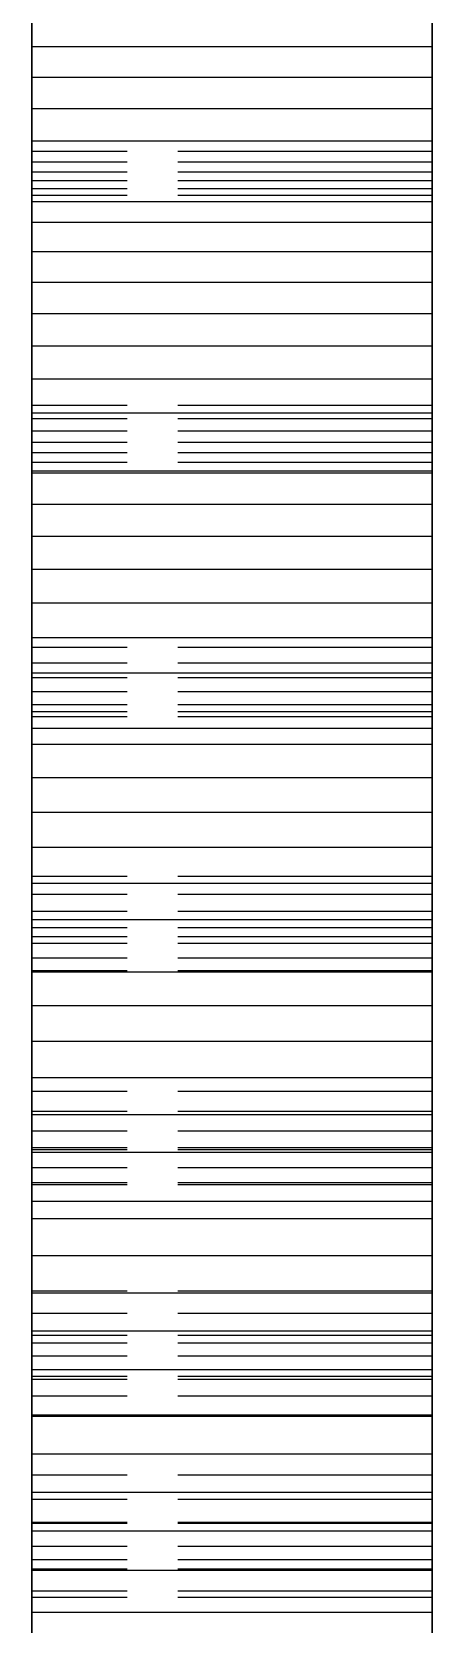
# Model space of a CAD drawing. Header units: millimetres. Extents: x -30 to 165, y -46 to 88.
# Drawn here: x 64.81 to 66.81, y -19.48 to -11.53 of the extents above; entities that cross this region are included whole.
import ezdxf

# ---------------------------------------------------------------- set-up
doc = ezdxf.new("R2010")
doc.units = ezdxf.units.MM
doc.linetypes.add('DASHED', pattern=[1.524, 1.27, -0.254])
doc.layers.add('HIDDEN', color=8, linetype='DASHED')
doc.layers.add('VISIBLE', color=7, linetype='CONTINUOUS')

msp = doc.modelspace()

# ---------------------------------------------------------------- linework, layer by layer
at = {"layer": 'HIDDEN'}
for points in [[(64.80936, -11.45917), (64.80936, -11.60766)], [(66.80936, -11.45917), (66.80936, -11.60766)], [(64.80936, -11.60766), (64.80936, -11.76065)], [(66.80936, -11.60766), (64.80936, -11.60766)], [(66.80936, -11.60766), (66.80936, -11.76065)], [(64.80936, -11.76065), (64.80936, -11.91792)], [(66.80936, -11.76065), (64.80936, -11.76065)], [(66.80936, -11.76065), (66.80936, -11.91792)], [(64.80936, -11.91792), (64.80936, -12.07927)], [(66.80936, -11.91792), (64.80936, -11.91792)], [(66.80936, -11.91792), (66.80936, -12.07927)], [(64.80936, -12.07927), (64.80936, -12.38167)], [(66.80936, -12.07927), (64.80936, -12.07927)], [(66.80936, -12.07927), (66.80936, -12.38167)], [(64.80936, -12.1312), (64.80936, -12.18497)], [(64.80936, -12.38167), (64.80936, -12.1312)], [(64.80936, -12.1312), (64.80936, -12.48503)], [(64.80936, -12.18497), (64.80936, -12.1312)], [(66.80936, -12.1312), (64.80936, -12.1312)], [(66.80936, -12.1312), (64.80936, -12.1312)], [(66.80936, -12.1312), (66.80936, -12.18497)], [(66.80936, -12.38167), (66.80936, -12.1312)], [(66.80936, -12.1312), (66.80936, -12.48503)], [(66.80936, -12.18497), (66.80936, -12.1312)], [(64.80936, -12.18497), (64.80936, -12.23357)], [(64.80936, -12.23357), (64.80936, -12.18497)], [(66.80936, -12.18497), (64.80936, -12.18497)], [(66.80936, -12.18497), (64.80936, -12.18497)], [(64.80936, -12.23357), (64.80936, -12.27733)], [(64.80936, -12.27733), (64.80936, -12.23357)], [(66.80936, -12.23357), (64.80936, -12.23357)], [(66.80936, -12.23357), (64.80936, -12.23357)], [(66.80936, -12.18497), (66.80936, -12.23357)], [(66.80936, -12.23357), (66.80936, -12.18497)], [(66.80936, -12.23357), (66.80936, -12.27733)], [(66.80936, -12.27733), (66.80936, -12.23357)], [(64.80936, -12.27733), (64.80936, -12.31648)], [(64.80936, -12.31648), (64.80936, -12.27733)], [(66.80936, -12.27733), (64.80936, -12.27733)], [(66.80936, -12.27733), (64.80936, -12.27733)], [(64.80936, -12.31648), (64.80936, -12.35121)], [(64.80936, -12.35121), (64.80936, -12.31648)], [(66.80936, -12.31648), (64.80936, -12.31648)], [(66.80936, -12.31648), (64.80936, -12.31648)], [(66.80936, -12.27733), (66.80936, -12.31648)], [(66.80936, -12.31648), (66.80936, -12.27733)], [(66.80936, -12.31648), (66.80936, -12.35121)], [(66.80936, -12.35121), (66.80936, -12.31648)], [(64.80936, -12.35121), (64.80936, -12.38167)], [(64.80936, -12.38167), (64.80936, -12.35121)], [(66.80936, -12.35121), (64.80936, -12.35121)], [(66.80936, -12.35121), (64.80936, -12.35121)], [(66.80936, -12.38167), (64.80936, -12.38167)], [(66.80936, -12.35121), (66.80936, -12.38167)], [(66.80936, -12.38167), (66.80936, -12.35121)], [(64.80936, -12.48503), (64.80936, -12.63244)], [(66.80936, -12.48503), (64.80936, -12.48503)], [(66.80936, -12.48503), (66.80936, -12.63244)], [(64.80936, -12.63244), (64.80936, -12.78479)], [(66.80936, -12.63244), (64.80936, -12.63244)], [(66.80936, -12.63244), (66.80936, -12.78479)], [(64.80936, -12.78479), (64.80936, -12.94172)], [(66.80936, -12.78479), (64.80936, -12.78479)], [(66.80936, -12.78479), (66.80936, -12.94172)], [(64.80936, -12.94172), (64.80936, -13.10295)], [(66.80936, -12.94172), (64.80936, -12.94172)], [(66.80936, -12.94172), (66.80936, -13.10295)], [(64.80936, -13.10295), (64.80936, -13.26827)], [(66.80936, -13.10295), (64.80936, -13.10295)], [(66.80936, -13.10295), (66.80936, -13.26827)], [(64.80936, -13.26827), (64.80936, -13.43748)], [(66.80936, -13.26827), (64.80936, -13.26827)], [(66.80936, -13.26827), (66.80936, -13.43748)], [(64.80936, -13.39944), (64.80936, -13.46561)], [(64.80936, -13.72725), (64.80936, -13.39944)], [(64.80936, -13.39944), (64.80936, -13.73739)], [(64.80936, -13.46561), (64.80936, -13.39944)], [(66.80936, -13.39944), (64.80936, -13.39944)], [(66.80936, -13.39944), (64.80936, -13.39944)], [(66.80936, -13.39944), (66.80936, -13.46561)], [(66.80936, -13.72725), (66.80936, -13.39944)], [(66.80936, -13.39944), (66.80936, -13.73739)], [(66.80936, -13.46561), (66.80936, -13.39944)], [(64.80936, -13.43748), (64.80936, -13.72725)], [(66.80936, -13.43748), (64.80936, -13.43748)], [(64.80936, -13.46561), (64.80936, -13.52682)], [(64.80936, -13.52682), (64.80936, -13.46561)], [(66.80936, -13.46561), (64.80936, -13.46561)], [(66.80936, -13.46561), (64.80936, -13.46561)], [(66.80936, -13.43748), (66.80936, -13.72725)], [(66.80936, -13.46561), (66.80936, -13.52682)], [(66.80936, -13.52682), (66.80936, -13.46561)], [(64.80936, -13.52682), (64.80936, -13.5834)], [(64.80936, -13.5834), (64.80936, -13.52682)], [(66.80936, -13.52682), (64.80936, -13.52682)], [(66.80936, -13.52682), (64.80936, -13.52682)], [(64.80936, -13.5834), (64.80936, -13.63555)], [(64.80936, -13.63555), (64.80936, -13.5834)], [(66.80936, -13.5834), (64.80936, -13.5834)], [(66.80936, -13.5834), (64.80936, -13.5834)], [(66.80936, -13.52682), (66.80936, -13.5834)], [(66.80936, -13.5834), (66.80936, -13.52682)], [(66.80936, -13.5834), (66.80936, -13.63555)], [(66.80936, -13.63555), (66.80936, -13.5834)], [(64.80936, -13.63555), (64.80936, -13.68345)], [(64.80936, -13.68345), (64.80936, -13.63555)], [(66.80936, -13.63555), (64.80936, -13.63555)], [(66.80936, -13.63555), (64.80936, -13.63555)], [(66.80936, -13.63555), (66.80936, -13.68345)], [(66.80936, -13.68345), (66.80936, -13.63555)], [(64.80936, -13.68345), (64.80936, -13.72725)], [(64.80936, -13.72725), (64.80936, -13.68345)], [(66.80936, -13.68345), (64.80936, -13.68345)], [(66.80936, -13.68345), (64.80936, -13.68345)], [(66.80936, -13.72725), (64.80936, -13.72725)], [(64.80936, -13.73739), (64.80936, -13.893)], [(66.80936, -13.73739), (64.80936, -13.73739)], [(66.80936, -13.68345), (66.80936, -13.72725)], [(66.80936, -13.72725), (66.80936, -13.68345)], [(66.80936, -13.73739), (66.80936, -13.893)], [(64.80936, -13.893), (64.80936, -14.05331)], [(66.80936, -13.893), (64.80936, -13.893)], [(66.80936, -13.893), (66.80936, -14.05331)], [(64.80936, -14.05331), (64.80936, -14.21797)], [(66.80936, -14.05331), (64.80936, -14.05331)], [(66.80936, -14.05331), (66.80936, -14.21797)], [(64.80936, -14.21797), (64.80936, -14.38673)], [(66.80936, -14.21797), (64.80936, -14.21797)], [(66.80936, -14.21797), (66.80936, -14.38673)], [(64.80936, -14.38673), (64.80936, -14.55936)], [(66.80936, -14.38673), (64.80936, -14.38673)], [(66.80936, -14.38673), (66.80936, -14.55936)], [(64.80936, -14.55936), (64.80936, -14.73568)], [(66.80936, -14.55936), (64.80936, -14.55936)], [(64.80936, -14.60783), (64.80936, -14.6861)], [(64.80936, -14.9284), (64.80936, -14.60783)], [(64.80936, -14.60783), (64.80936, -14.9284)], [(64.80936, -14.6861), (64.80936, -14.60783)], [(66.80936, -14.60783), (64.80936, -14.60783)], [(66.80936, -14.60783), (64.80936, -14.60783)], [(66.80936, -14.55936), (66.80936, -14.73568)], [(66.80936, -14.60783), (66.80936, -14.6861)], [(66.80936, -14.9284), (66.80936, -14.60783)], [(66.80936, -14.60783), (66.80936, -14.9284)], [(66.80936, -14.6861), (66.80936, -14.60783)], [(64.80936, -14.6861), (64.80936, -14.75966)], [(64.80936, -14.75966), (64.80936, -14.6861)], [(66.80936, -14.6861), (64.80936, -14.6861)], [(66.80936, -14.6861), (64.80936, -14.6861)], [(66.80936, -14.6861), (66.80936, -14.75966)], [(66.80936, -14.75966), (66.80936, -14.6861)], [(64.80936, -14.73568), (64.80936, -15.01151)], [(66.80936, -14.73568), (64.80936, -14.73568)], [(64.80936, -14.75966), (64.80936, -14.8288)], [(64.80936, -14.8288), (64.80936, -14.75966)], [(66.80936, -14.75966), (64.80936, -14.75966)], [(66.80936, -14.75966), (64.80936, -14.75966)], [(66.80936, -14.73568), (66.80936, -15.01151)], [(66.80936, -14.75966), (66.80936, -14.8288)], [(66.80936, -14.8288), (66.80936, -14.75966)], [(64.80936, -14.8288), (64.80936, -14.89372)], [(64.80936, -14.89372), (64.80936, -14.8288)], [(66.80936, -14.8288), (64.80936, -14.8288)], [(66.80936, -14.8288), (64.80936, -14.8288)], [(66.80936, -14.8288), (66.80936, -14.89372)], [(66.80936, -14.89372), (66.80936, -14.8288)], [(64.80936, -14.89372), (64.80936, -14.95458)], [(64.80936, -14.95458), (64.80936, -14.89372)], [(66.80936, -14.89372), (64.80936, -14.89372)], [(66.80936, -14.89372), (64.80936, -14.89372)], [(64.80936, -15.01151), (64.80936, -14.9284)], [(64.80936, -14.9284), (64.80936, -15.09151)], [(66.80936, -14.9284), (64.80936, -14.9284)], [(66.80936, -14.9284), (64.80936, -14.9284)], [(66.80936, -14.89372), (66.80936, -14.95458)], [(66.80936, -14.95458), (66.80936, -14.89372)], [(66.80936, -15.01151), (66.80936, -14.9284)], [(66.80936, -14.9284), (66.80936, -15.09151)], [(64.80936, -14.95458), (64.80936, -15.01151)], [(64.80936, -15.01151), (64.80936, -14.95458)], [(66.80936, -14.95458), (64.80936, -14.95458)], [(66.80936, -14.95458), (64.80936, -14.95458)], [(66.80936, -15.01151), (64.80936, -15.01151)], [(66.80936, -14.95458), (66.80936, -15.01151)], [(66.80936, -15.01151), (66.80936, -14.95458)], [(64.80936, -15.09151), (64.80936, -15.25906)], [(66.80936, -15.09151), (64.80936, -15.09151)], [(66.80936, -15.09151), (66.80936, -15.25906)], [(64.80936, -15.25906), (64.80936, -15.43073)], [(66.80936, -15.25906), (64.80936, -15.25906)], [(66.80936, -15.25906), (66.80936, -15.43073)], [(64.80936, -15.43073), (64.80936, -15.60625)], [(66.80936, -15.43073), (64.80936, -15.43073)], [(66.80936, -15.43073), (66.80936, -15.60625)], [(64.80936, -15.60625), (64.80936, -15.78542)], [(66.80936, -15.60625), (64.80936, -15.60625)], [(66.80936, -15.60625), (66.80936, -15.78542)], [(64.80936, -15.75099), (64.80936, -15.84101)], [(64.80936, -16.05273), (64.80936, -15.75099)], [(64.80936, -15.75099), (64.80936, -16.05273)], [(64.80936, -15.84101), (64.80936, -15.75099)], [(66.80936, -15.75099), (64.80936, -15.75099)], [(66.80936, -15.75099), (64.80936, -15.75099)], [(64.80936, -15.78542), (64.80936, -15.96807)], [(66.80936, -15.78542), (64.80936, -15.78542)], [(66.80936, -15.75099), (66.80936, -15.84101)], [(66.80936, -16.05273), (66.80936, -15.75099)], [(66.80936, -15.75099), (66.80936, -16.05273)], [(66.80936, -15.84101), (66.80936, -15.75099)], [(66.80936, -15.78542), (66.80936, -15.96807)], [(64.80936, -15.84101), (64.80936, -15.92658)], [(64.80936, -15.92658), (64.80936, -15.84101)], [(66.80936, -15.84101), (64.80936, -15.84101)], [(66.80936, -15.84101), (64.80936, -15.84101)], [(66.80936, -15.84101), (66.80936, -15.92658)], [(66.80936, -15.92658), (66.80936, -15.84101)], [(64.80936, -15.92658), (64.80936, -16.00797)], [(64.80936, -16.00797), (64.80936, -15.92658)], [(66.80936, -15.92658), (64.80936, -15.92658)], [(66.80936, -15.92658), (64.80936, -15.92658)], [(64.80936, -15.96807), (64.80936, -16.22874)], [(66.80936, -15.96807), (64.80936, -15.96807)], [(66.80936, -15.92658), (66.80936, -16.00797)], [(66.80936, -16.00797), (66.80936, -15.92658)], [(66.80936, -15.96807), (66.80936, -16.22874)], [(64.80936, -16.00797), (64.80936, -16.08537)], [(64.80936, -16.08537), (64.80936, -16.00797)], [(66.80936, -16.00797), (64.80936, -16.00797)], [(66.80936, -16.00797), (64.80936, -16.00797)], [(64.80936, -16.22262), (64.80936, -16.05273)], [(64.80936, -16.05273), (64.80936, -16.22262)], [(66.80936, -16.05273), (64.80936, -16.05273)], [(66.80936, -16.05273), (64.80936, -16.05273)], [(66.80936, -16.00797), (66.80936, -16.08537)], [(66.80936, -16.08537), (66.80936, -16.00797)], [(66.80936, -16.22262), (66.80936, -16.05273)], [(66.80936, -16.05273), (66.80936, -16.22262)], [(64.80936, -16.08537), (64.80936, -16.15891)], [(64.80936, -16.15891), (64.80936, -16.08537)], [(66.80936, -16.08537), (64.80936, -16.08537)], [(66.80936, -16.08537), (64.80936, -16.08537)], [(66.80936, -16.08537), (66.80936, -16.15891)], [(66.80936, -16.15891), (66.80936, -16.08537)], [(64.80936, -16.15891), (64.80936, -16.22874)], [(64.80936, -16.22874), (64.80936, -16.15891)], [(66.80936, -16.15891), (64.80936, -16.15891)], [(66.80936, -16.15891), (64.80936, -16.15891)], [(66.80936, -16.15891), (66.80936, -16.22874)], [(66.80936, -16.22874), (66.80936, -16.15891)], [(64.80936, -16.22874), (64.80936, -16.22262)], [(64.80936, -16.22262), (64.80936, -16.39667)], [(66.80936, -16.22262), (64.80936, -16.22262)], [(66.80936, -16.22262), (64.80936, -16.22262)], [(66.80936, -16.22874), (64.80936, -16.22874)], [(66.80936, -16.22874), (66.80936, -16.22262)], [(66.80936, -16.22262), (66.80936, -16.39667)], [(64.80936, -16.39667), (64.80936, -16.57457)], [(66.80936, -16.39667), (64.80936, -16.39667)], [(66.80936, -16.39667), (66.80936, -16.57457)], [(64.80936, -16.57457), (64.80936, -16.75607)], [(66.80936, -16.57457), (64.80936, -16.57457)], [(66.80936, -16.57457), (66.80936, -16.75607)], [(64.80936, -16.75607), (64.80936, -16.94098)], [(66.80936, -16.75607), (64.80936, -16.75607)], [(66.80936, -16.75607), (66.80936, -16.94098)], [(64.80936, -16.82379), (64.80936, -16.92517)], [(64.80936, -17.10537), (64.80936, -16.82379)], [(64.80936, -16.82379), (64.80936, -17.10537)], [(64.80936, -16.92517), (64.80936, -16.82379)], [(66.80936, -16.82379), (64.80936, -16.82379)], [(66.80936, -16.82379), (64.80936, -16.82379)], [(66.80936, -16.82379), (66.80936, -16.92517)], [(66.80936, -17.10537), (66.80936, -16.82379)], [(66.80936, -16.82379), (66.80936, -17.10537)], [(66.80936, -16.92517), (66.80936, -16.82379)], [(64.80936, -16.92517), (64.80936, -17.02237)], [(64.80936, -17.02237), (64.80936, -16.92517)], [(66.80936, -16.92517), (64.80936, -16.92517)], [(66.80936, -16.92517), (64.80936, -16.92517)], [(66.80936, -16.92517), (66.80936, -17.02237)], [(66.80936, -17.02237), (66.80936, -16.92517)], [(64.80936, -16.94098), (64.80936, -17.12914)], [(66.80936, -16.94098), (64.80936, -16.94098)], [(66.80936, -16.94098), (66.80936, -17.12914)], [(64.80936, -17.02237), (64.80936, -17.11565)], [(64.80936, -17.11565), (64.80936, -17.02237)], [(66.80936, -17.02237), (64.80936, -17.02237)], [(66.80936, -17.02237), (64.80936, -17.02237)], [(66.80936, -17.02237), (66.80936, -17.11565)], [(66.80936, -17.11565), (66.80936, -17.02237)], [(64.80936, -17.28127), (64.80936, -17.10537)], [(64.80936, -17.10537), (64.80936, -17.28127)], [(66.80936, -17.10537), (64.80936, -17.10537)], [(66.80936, -17.10537), (64.80936, -17.10537)], [(64.80936, -17.11565), (64.80936, -17.20517)], [(64.80936, -17.20517), (64.80936, -17.11565)], [(66.80936, -17.11565), (64.80936, -17.11565)], [(66.80936, -17.11565), (64.80936, -17.11565)], [(64.80936, -17.12914), (64.80936, -17.37348)], [(66.80936, -17.12914), (64.80936, -17.12914)], [(66.80936, -17.28127), (66.80936, -17.10537)], [(66.80936, -17.10537), (66.80936, -17.28127)], [(66.80936, -17.11565), (66.80936, -17.20517)], [(66.80936, -17.20517), (66.80936, -17.11565)], [(66.80936, -17.12914), (66.80936, -17.37348)], [(64.80936, -17.20517), (64.80936, -17.29108)], [(64.80936, -17.29108), (64.80936, -17.20517)], [(66.80936, -17.20517), (64.80936, -17.20517)], [(66.80936, -17.20517), (64.80936, -17.20517)], [(66.80936, -17.20517), (66.80936, -17.29108)], [(66.80936, -17.29108), (66.80936, -17.20517)], [(64.80936, -17.37348), (64.80936, -17.28127)], [(64.80936, -17.28127), (64.80936, -17.46104)], [(66.80936, -17.28127), (64.80936, -17.28127)], [(66.80936, -17.28127), (64.80936, -17.28127)], [(64.80936, -17.29108), (64.80936, -17.37348)], [(64.80936, -17.37348), (64.80936, -17.29108)], [(66.80936, -17.29108), (64.80936, -17.29108)], [(66.80936, -17.29108), (64.80936, -17.29108)], [(66.80936, -17.37348), (66.80936, -17.28127)], [(66.80936, -17.28127), (66.80936, -17.46104)], [(66.80936, -17.29108), (66.80936, -17.37348)], [(66.80936, -17.37348), (66.80936, -17.29108)], [(66.80936, -17.37348), (64.80936, -17.37348)], [(64.80936, -17.46104), (64.80936, -17.64438)], [(66.80936, -17.46104), (64.80936, -17.46104)], [(66.80936, -17.46104), (66.80936, -17.64438)], [(64.80936, -17.64438), (64.80936, -17.83106)], [(66.80936, -17.64438), (64.80936, -17.64438)], [(66.80936, -17.64438), (66.80936, -17.83106)], [(64.80936, -17.82145), (64.80936, -17.93373)], [(64.80936, -18.08161), (64.80936, -17.82145)], [(64.80936, -17.82145), (64.80936, -18.08161)], [(64.80936, -17.93373), (64.80936, -17.82145)], [(66.80936, -17.82145), (64.80936, -17.82145)], [(66.80936, -17.82145), (64.80936, -17.82145)], [(64.80936, -17.83106), (64.80936, -18.02088)], [(66.80936, -17.83106), (64.80936, -17.83106)], [(66.80936, -17.82145), (66.80936, -17.93373)], [(66.80936, -18.08161), (66.80936, -17.82145)], [(66.80936, -17.82145), (66.80936, -18.08161)], [(66.80936, -17.93373), (66.80936, -17.82145)], [(66.80936, -17.83106), (66.80936, -18.02088)], [(64.80936, -17.93373), (64.80936, -18.04214)], [(64.80936, -18.04214), (64.80936, -17.93373)], [(66.80936, -17.93373), (64.80936, -17.93373)], [(66.80936, -17.93373), (64.80936, -17.93373)], [(66.80936, -17.93373), (66.80936, -18.04214)], [(66.80936, -18.04214), (66.80936, -17.93373)], [(64.80936, -18.02088), (64.80936, -18.2137)], [(66.80936, -18.02088), (64.80936, -18.02088)], [(64.80936, -18.04214), (64.80936, -18.14688)], [(64.80936, -18.14688), (64.80936, -18.04214)], [(66.80936, -18.04214), (64.80936, -18.04214)], [(66.80936, -18.04214), (64.80936, -18.04214)], [(66.80936, -18.02088), (66.80936, -18.2137)], [(66.80936, -18.04214), (66.80936, -18.14688)], [(66.80936, -18.14688), (66.80936, -18.04214)], [(64.80936, -18.26274), (64.80936, -18.08161)], [(64.80936, -18.08161), (64.80936, -18.26274)], [(66.80936, -18.08161), (64.80936, -18.08161)], [(66.80936, -18.08161), (64.80936, -18.08161)], [(66.80936, -18.26274), (66.80936, -18.08161)], [(66.80936, -18.08161), (66.80936, -18.26274)], [(64.80936, -18.14688), (64.80936, -18.24814)], [(64.80936, -18.24814), (64.80936, -18.14688)], [(66.80936, -18.14688), (64.80936, -18.14688)], [(66.80936, -18.14688), (64.80936, -18.14688)], [(66.80936, -18.14688), (66.80936, -18.24814)], [(66.80936, -18.24814), (66.80936, -18.14688)], [(64.80936, -18.2137), (64.80936, -18.44062)], [(66.80936, -18.2137), (64.80936, -18.2137)], [(64.80936, -18.24814), (64.80936, -18.34602)], [(64.80936, -18.34602), (64.80936, -18.24814)], [(66.80936, -18.24814), (64.80936, -18.24814)], [(66.80936, -18.24814), (64.80936, -18.24814)], [(64.80936, -18.44062), (64.80936, -18.26274)], [(64.80936, -18.26274), (64.80936, -18.44743)], [(66.80936, -18.26274), (64.80936, -18.26274)], [(66.80936, -18.26274), (64.80936, -18.26274)], [(66.80936, -18.2137), (66.80936, -18.44062)], [(66.80936, -18.24814), (66.80936, -18.34602)], [(66.80936, -18.34602), (66.80936, -18.24814)], [(66.80936, -18.44062), (66.80936, -18.26274)], [(66.80936, -18.26274), (66.80936, -18.44743)], [(64.80936, -18.34602), (64.80936, -18.44062)], [(64.80936, -18.44062), (64.80936, -18.34602)], [(66.80936, -18.34602), (64.80936, -18.34602)], [(66.80936, -18.34602), (64.80936, -18.34602)], [(66.80936, -18.34602), (66.80936, -18.44062)], [(66.80936, -18.44062), (66.80936, -18.34602)], [(66.80936, -18.44062), (64.80936, -18.44062)], [(64.80936, -18.44743), (64.80936, -18.63539)], [(66.80936, -18.44743), (64.80936, -18.44743)], [(66.80936, -18.44743), (66.80936, -18.63539)], [(64.80936, -18.63539), (64.80936, -18.8264)], [(66.80936, -18.63539), (64.80936, -18.63539)], [(66.80936, -18.63539), (66.80936, -18.8264)], [(64.80936, -18.73952), (64.80936, -18.8622)], [(64.80936, -18.97709), (64.80936, -18.73952)], [(64.80936, -18.73952), (64.80936, -18.97709)], [(64.80936, -18.8622), (64.80936, -18.73952)], [(66.80936, -18.73952), (64.80936, -18.73952)], [(66.80936, -18.73952), (64.80936, -18.73952)], [(66.80936, -18.73952), (66.80936, -18.8622)], [(66.80936, -18.97709), (66.80936, -18.73952)], [(66.80936, -18.73952), (66.80936, -18.97709)], [(66.80936, -18.8622), (66.80936, -18.73952)], [(64.80936, -18.8264), (64.80936, -19.0203)], [(66.80936, -18.8264), (64.80936, -18.8264)], [(66.80936, -18.8264), (66.80936, -19.0203)], [(64.80936, -18.8622), (64.80936, -18.98132)], [(64.80936, -18.98132), (64.80936, -18.8622)], [(66.80936, -18.8622), (64.80936, -18.8622)], [(66.80936, -18.8622), (64.80936, -18.8622)], [(66.80936, -18.8622), (66.80936, -18.98132)], [(66.80936, -18.98132), (66.80936, -18.8622)], [(64.80936, -19.16265), (64.80936, -18.97709)], [(64.80936, -18.97709), (64.80936, -19.16265)], [(66.80936, -18.97709), (64.80936, -18.97709)], [(66.80936, -18.97709), (64.80936, -18.97709)], [(64.80936, -18.98132), (64.80936, -19.09707)], [(64.80936, -19.09707), (64.80936, -18.98132)], [(66.80936, -18.98132), (64.80936, -18.98132)], [(66.80936, -18.98132), (64.80936, -18.98132)], [(66.80936, -19.16265), (66.80936, -18.97709)], [(66.80936, -18.97709), (66.80936, -19.16265)], [(66.80936, -18.98132), (66.80936, -19.09707)], [(66.80936, -19.09707), (66.80936, -18.98132)], [(64.80936, -19.0203), (64.80936, -19.21692)], [(66.80936, -19.0203), (64.80936, -19.0203)], [(66.80936, -19.0203), (66.80936, -19.21692)], [(64.80936, -19.09707), (64.80936, -19.2096)], [(64.80936, -19.2096), (64.80936, -19.09707)], [(66.80936, -19.09707), (64.80936, -19.09707)], [(66.80936, -19.09707), (64.80936, -19.09707)], [(66.80936, -19.09707), (66.80936, -19.2096)], [(66.80936, -19.2096), (66.80936, -19.09707)], [(64.80936, -19.35142), (64.80936, -19.16265)], [(64.80936, -19.16265), (64.80936, -19.35142)], [(66.80936, -19.16265), (64.80936, -19.16265)], [(66.80936, -19.16265), (64.80936, -19.16265)], [(64.80936, -19.2096), (64.80936, -19.31902)], [(64.80936, -19.31902), (64.80936, -19.2096)], [(66.80936, -19.2096), (64.80936, -19.2096)], [(66.80936, -19.2096), (64.80936, -19.2096)], [(64.80936, -19.21692), (64.80936, -19.42541)], [(66.80936, -19.21692), (64.80936, -19.21692)], [(66.80936, -19.35142), (66.80936, -19.16265)], [(66.80936, -19.16265), (66.80936, -19.35142)], [(66.80936, -19.2096), (66.80936, -19.31902)], [(66.80936, -19.31902), (66.80936, -19.2096)], [(66.80936, -19.21692), (66.80936, -19.42541)], [(64.80936, -19.31902), (64.80936, -19.42541)], [(64.80936, -19.42541), (64.80936, -19.31902)], [(66.80936, -19.31902), (64.80936, -19.31902)], [(66.80936, -19.31902), (64.80936, -19.31902)], [(66.80936, -19.31902), (66.80936, -19.42541)], [(66.80936, -19.42541), (66.80936, -19.31902)], [(64.80936, -19.42541), (64.80936, -19.35142)], [(64.80936, -19.35142), (64.80936, -19.54316)], [(66.80936, -19.35142), (64.80936, -19.35142)], [(66.80936, -19.35142), (64.80936, -19.35142)], [(66.80936, -19.42541), (66.80936, -19.35142)], [(66.80936, -19.35142), (66.80936, -19.54316)], [(66.80936, -19.42541), (64.80936, -19.42541)]]:
    msp.add_lwpolyline(points, dxfattribs=at)
at = {"layer": 'VISIBLE'}
for points in [[(64.80936, -11.60766), (64.80936, -11.45917)], [(66.80936, -11.60766), (66.80936, -11.45917)], [(64.80936, -11.76065), (64.80936, -11.60766)], [(66.80936, -11.60766), (64.80936, -11.60766)], [(66.80936, -11.76065), (66.80936, -11.60766)], [(64.80936, -11.91792), (64.80936, -11.76065)], [(66.80936, -11.76065), (64.80936, -11.76065)], [(66.80936, -11.91792), (66.80936, -11.76065)], [(64.80936, -12.07927), (64.80936, -11.91792)], [(66.80936, -11.91792), (64.80936, -11.91792)], [(66.80936, -12.07927), (66.80936, -11.91792)], [(64.80936, -12.38167), (64.80936, -12.07927)], [(66.80936, -12.07927), (64.80936, -12.07927)], [(66.80936, -12.38167), (66.80936, -12.07927)], [(64.80936, -12.48503), (64.80936, -12.38167)], [(66.80936, -12.38167), (64.80936, -12.38167)], [(66.80936, -12.48503), (66.80936, -12.38167)], [(64.80936, -12.63244), (64.80936, -12.48503)], [(66.80936, -12.48503), (64.80936, -12.48503)], [(66.80936, -12.63244), (66.80936, -12.48503)], [(64.80936, -12.78479), (64.80936, -12.63244)], [(66.80936, -12.63244), (64.80936, -12.63244)], [(66.80936, -12.78479), (66.80936, -12.63244)], [(64.80936, -12.94172), (64.80936, -12.78479)], [(66.80936, -12.78479), (64.80936, -12.78479)], [(66.80936, -12.94172), (66.80936, -12.78479)], [(64.80936, -13.10295), (64.80936, -12.94172)], [(66.80936, -12.94172), (64.80936, -12.94172)], [(66.80936, -13.10295), (66.80936, -12.94172)], [(64.80936, -13.26827), (64.80936, -13.10295)], [(66.80936, -13.10295), (64.80936, -13.10295)], [(66.80936, -13.26827), (66.80936, -13.10295)], [(64.80936, -13.43748), (64.80936, -13.26827)], [(66.80936, -13.26827), (64.80936, -13.26827)], [(66.80936, -13.43748), (66.80936, -13.26827)], [(64.80936, -13.72725), (64.80936, -13.43748)], [(66.80936, -13.43748), (64.80936, -13.43748)], [(66.80936, -13.72725), (66.80936, -13.43748)], [(64.80936, -13.73739), (64.80936, -13.72725)], [(66.80936, -13.72725), (64.80936, -13.72725)], [(64.80936, -13.893), (64.80936, -13.73739)], [(66.80936, -13.73739), (64.80936, -13.73739)], [(66.80936, -13.73739), (66.80936, -13.72725)], [(66.80936, -13.893), (66.80936, -13.73739)], [(64.80936, -14.05331), (64.80936, -13.893)], [(66.80936, -13.893), (64.80936, -13.893)], [(66.80936, -14.05331), (66.80936, -13.893)], [(64.80936, -14.21797), (64.80936, -14.05331)], [(66.80936, -14.05331), (64.80936, -14.05331)], [(66.80936, -14.21797), (66.80936, -14.05331)], [(64.80936, -14.38673), (64.80936, -14.21797)], [(66.80936, -14.21797), (64.80936, -14.21797)], [(66.80936, -14.38673), (66.80936, -14.21797)], [(64.80936, -14.55936), (64.80936, -14.38673)], [(66.80936, -14.38673), (64.80936, -14.38673)], [(66.80936, -14.55936), (66.80936, -14.38673)], [(64.80936, -14.73568), (64.80936, -14.55936)], [(66.80936, -14.55936), (64.80936, -14.55936)], [(66.80936, -14.73568), (66.80936, -14.55936)], [(64.80936, -15.01151), (64.80936, -14.73568)], [(66.80936, -14.73568), (64.80936, -14.73568)], [(66.80936, -15.01151), (66.80936, -14.73568)], [(64.80936, -15.09151), (64.80936, -15.01151)], [(66.80936, -15.01151), (64.80936, -15.01151)], [(66.80936, -15.09151), (66.80936, -15.01151)], [(64.80936, -15.25906), (64.80936, -15.09151)], [(66.80936, -15.09151), (64.80936, -15.09151)], [(66.80936, -15.25906), (66.80936, -15.09151)], [(64.80936, -15.43073), (64.80936, -15.25906)], [(66.80936, -15.25906), (64.80936, -15.25906)], [(66.80936, -15.43073), (66.80936, -15.25906)], [(64.80936, -15.60625), (64.80936, -15.43073)], [(66.80936, -15.43073), (64.80936, -15.43073)], [(66.80936, -15.60625), (66.80936, -15.43073)], [(64.80936, -15.78542), (64.80936, -15.60625)], [(66.80936, -15.60625), (64.80936, -15.60625)], [(66.80936, -15.78542), (66.80936, -15.60625)], [(64.80936, -15.96807), (64.80936, -15.78542)], [(66.80936, -15.78542), (64.80936, -15.78542)], [(66.80936, -15.96807), (66.80936, -15.78542)], [(64.80936, -16.22874), (64.80936, -15.96807)], [(66.80936, -15.96807), (64.80936, -15.96807)], [(66.80936, -16.22874), (66.80936, -15.96807)], [(64.80936, -16.39667), (64.80936, -16.22874)], [(66.80936, -16.22874), (64.80936, -16.22874)], [(66.80936, -16.39667), (66.80936, -16.22874)], [(64.80936, -16.57457), (64.80936, -16.39667)], [(66.80936, -16.39667), (64.80936, -16.39667)], [(66.80936, -16.57457), (66.80936, -16.39667)], [(64.80936, -16.75607), (64.80936, -16.57457)], [(66.80936, -16.57457), (64.80936, -16.57457)], [(66.80936, -16.75607), (66.80936, -16.57457)], [(64.80936, -16.94098), (64.80936, -16.75607)], [(66.80936, -16.75607), (64.80936, -16.75607)], [(66.80936, -16.94098), (66.80936, -16.75607)], [(64.80936, -17.12914), (64.80936, -16.94098)], [(66.80936, -16.94098), (64.80936, -16.94098)], [(66.80936, -17.12914), (66.80936, -16.94098)], [(64.80936, -17.37348), (64.80936, -17.12914)], [(66.80936, -17.12914), (64.80936, -17.12914)], [(66.80936, -17.37348), (66.80936, -17.12914)], [(64.80936, -17.46104), (64.80936, -17.37348)], [(66.80936, -17.37348), (64.80936, -17.37348)], [(66.80936, -17.46104), (66.80936, -17.37348)], [(64.80936, -17.64438), (64.80936, -17.46104)], [(66.80936, -17.46104), (64.80936, -17.46104)], [(66.80936, -17.64438), (66.80936, -17.46104)], [(64.80936, -17.83106), (64.80936, -17.64438)], [(66.80936, -17.64438), (64.80936, -17.64438)], [(66.80936, -17.83106), (66.80936, -17.64438)], [(64.80936, -18.02088), (64.80936, -17.83106)], [(66.80936, -17.83106), (64.80936, -17.83106)], [(66.80936, -18.02088), (66.80936, -17.83106)], [(64.80936, -18.2137), (64.80936, -18.02088)], [(66.80936, -18.02088), (64.80936, -18.02088)], [(66.80936, -18.2137), (66.80936, -18.02088)], [(64.80936, -18.44062), (64.80936, -18.2137)], [(66.80936, -18.2137), (64.80936, -18.2137)], [(66.80936, -18.44062), (66.80936, -18.2137)], [(64.80936, -18.44743), (64.80936, -18.44062)], [(66.80936, -18.44062), (64.80936, -18.44062)], [(66.80936, -18.44743), (66.80936, -18.44062)], [(64.80936, -18.63539), (64.80936, -18.44743)], [(66.80936, -18.44743), (64.80936, -18.44743)], [(66.80936, -18.63539), (66.80936, -18.44743)], [(64.80936, -18.8264), (64.80936, -18.63539)], [(66.80936, -18.63539), (64.80936, -18.63539)], [(66.80936, -18.8264), (66.80936, -18.63539)], [(64.80936, -19.0203), (64.80936, -18.8264)], [(66.80936, -18.8264), (64.80936, -18.8264)], [(66.80936, -19.0203), (66.80936, -18.8264)], [(64.80936, -19.21692), (64.80936, -19.0203)], [(66.80936, -19.0203), (64.80936, -19.0203)], [(66.80936, -19.21692), (66.80936, -19.0203)], [(64.80936, -19.42541), (64.80936, -19.21692)], [(66.80936, -19.21692), (64.80936, -19.21692)], [(66.80936, -19.42541), (66.80936, -19.21692)], [(64.80936, -19.54316), (64.80936, -19.42541)], [(66.80936, -19.42541), (64.80936, -19.42541)], [(66.80936, -19.54316), (66.80936, -19.42541)]]:
    msp.add_lwpolyline(points, dxfattribs=at)

doc.saveas('drawing.dxf')
